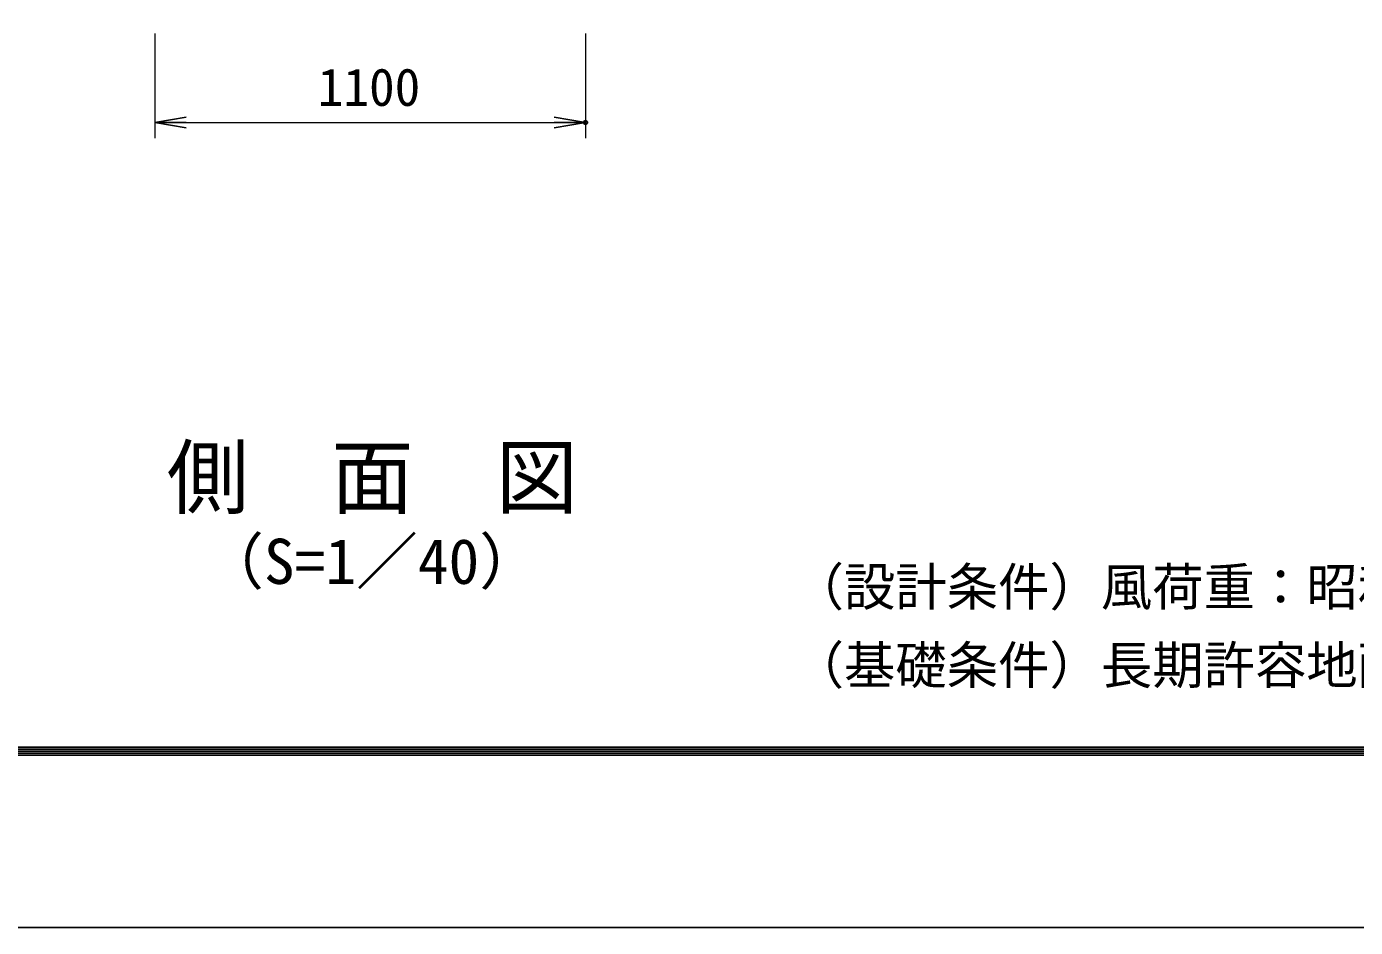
# Model space of a CAD drawing. Units: millimetres, scale not verified. Extents: x -8400 to 8400, y -5940 to 5940.
# Drawn here: x -2622 to 772, y -5940 to -3640 of the extents above; entities that cross this region are included whole.
import ezdxf
from ezdxf.enums import TextEntityAlignment as Align

# ---------------------------------------------------------------- set-up
doc = ezdxf.new("R2010")
doc.units = ezdxf.units.MM
doc.header["$LTSCALE"] = 20
doc.header["$PDMODE"] = 32
doc.header["$PDSIZE"] = 10
for name, color, linetype, lineweight in [('0-0_D-TTL-TXT', 7, 'Continuous', 25), ('0-4_D-STR-DIM', 7, 'Continuous', 13), ('0-E_D-TTL', 7, 'Continuous', 25)]:
    doc.layers.add(name, color=color, linetype=linetype, lineweight=lineweight)
doc.layers.add('0-5_0', color=7, linetype='Continuous')
doc.layers.add('0-6_Defpoints', color=7, linetype='Continuous')
doc.styles.add('ＭＳ ゴシック', font='')
doc.styles.get('ＭＳ ゴシック').set_extended_font_data('MS Gothic')

# ---------------------------------------------------------------- blocks, each defined once
blk = doc.blocks.new('_Open')
at = {"layer": '0-5_0'}
blk.add_line((-20, 3.333), (0, 0), dxfattribs=at)
blk.add_lwpolyline([(-20, -3.333), (0, 0), (-20, 0)], dxfattribs=at)

msp = doc.modelspace()

# ---------------------------------------------------------------- linework, layer by layer
at = {"layer": '0-4_D-STR-DIM'}
for p, q in [((-2293.87, -3657), (-2293.87, -3924.44)), ((-1193.87, -3657), (-1193.87, -3924.44)), ((-2213.87, -3884.44), (-1273.87, -3884.44))]:
    msp.add_line(p, q, dxfattribs=at)
at = {"layer": '0-6_Defpoints'}
msp.add_point((-1193.87, -3884.44), dxfattribs=at)
at = {"layer": '0-E_D-TTL', "color": 2}
msp.add_lwpolyline([(-8400, 5940), (8400, 5940), (8400, -5940), (-8400, -5940)], close=True, dxfattribs=at)
at = {"layer": '0-E_D-TTL'}
for points in [[(-7860, 5500), (7860, 5500), (7860, -5500), (-7860, -5500)], [(-7855, 5495), (7855, 5495), (7855, -5495), (-7855, -5495)], [(-7850, 5490), (7850, 5490), (7850, -5490), (-7850, -5490)], [(-7845, 5485), (7845, 5485), (7845, -5485), (-7845, -5485)], [(-7840, 5480), (7840, 5480), (7840, -5480), (-7840, -5480)]]:
    msp.add_lwpolyline(points, close=True, dxfattribs=at)

# ---------------------------------------------------------------- block references
at = {"layer": '0-4_D-STR-DIM', "xscale": 4, "yscale": 4, "rotation": 180}
msp.add_blockref('_Open', (-2293.87, -3884.44), dxfattribs=at)
at = {"layer": '0-4_D-STR-DIM', "xscale": 4, "yscale": 4}
msp.add_blockref('_Open', (-1193.87, -3884.44), dxfattribs=at)

# ---------------------------------------------------------------- texts
at = {"layer": '0-0_D-TTL-TXT', "style": 'ＭＳ ゴシック'}
for s, height, p in [('側\u3000面\u3000図', 154, (-2263.67, -4913.5)), ('（S=1／40）', 115.4, (-2172.71, -5097.45)), ('（設計条件）風荷重：昭和57年改正 建築基準法・同施行令に基づく風圧力に準拠。', 96.19, (-664.9, -5147.21)), ('（基礎条件）長期許容地耐力49kN/m の場合。', 96.19, (-664.9, -5347.21))]:
    msp.add_text(s, height=height, dxfattribs=at).set_placement(p, align=Align.BOTTOM_LEFT)
at = {"layer": '0-4_D-STR-DIM', "style": 'ＭＳ ゴシック'}
msp.add_text('1100', height=96.19, dxfattribs=at).set_placement((-1877.67, -3870.94), align=Align.BOTTOM_LEFT)

doc.saveas('drawing.dxf')
